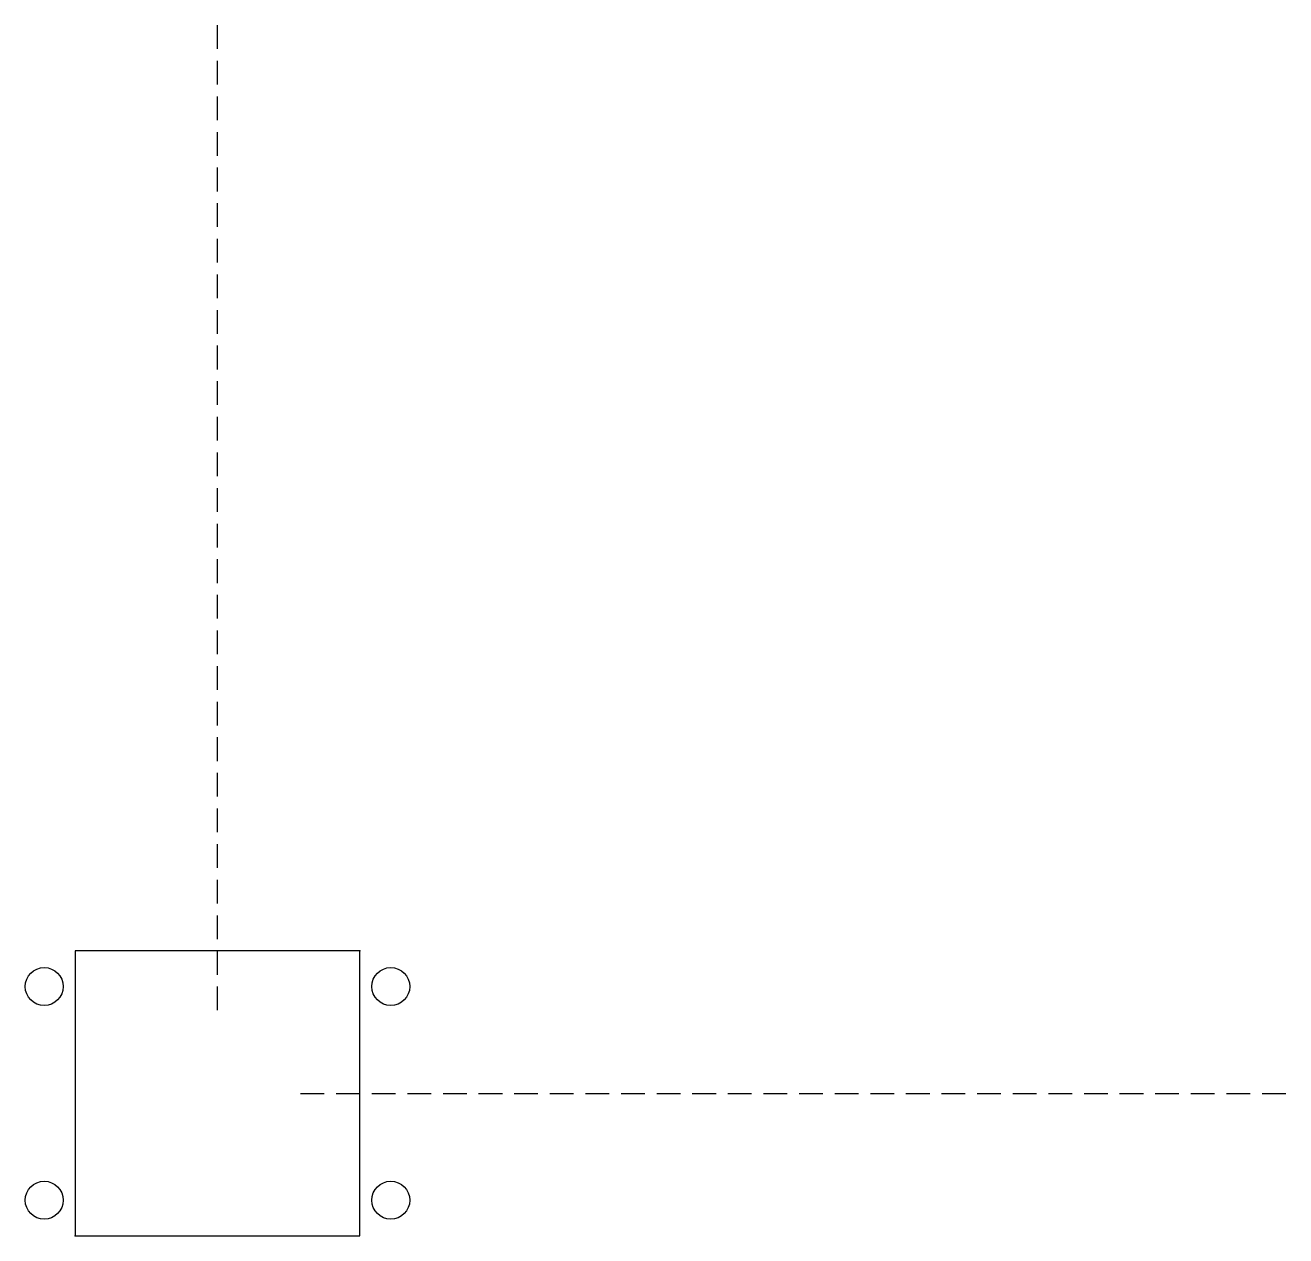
# Model space of a CAD drawing. Header units: millimetres. Extents: x -4 to 22.5, y -3 to 22.5.
import ezdxf

# ---------------------------------------------------------------- set-up
doc = ezdxf.new("R2010")
doc.units = ezdxf.units.MM
doc.linetypes.add('DASHED', pattern=[0.75, 0.5, -0.25])
doc.layers.get('0').update_dxf_attribs({"linetype": 'CONTINUOUS'})

msp = doc.modelspace()

# ---------------------------------------------------------------- linework, layer by layer
at = {"linetype": 'DASHED'}
for p, q in [((0, 1.75), (0, 22.5)), ((1.75, 0), (22.5, 0))]:
    msp.add_line(p, q, dxfattribs=at)
msp.add_lwpolyline([(3, 3), (-3, 3), (-3, -3), (3, -3)], close=True)
for centre in [(-3.65, 2.25), (3.65, 2.25), (-3.65, -2.25), (3.65, -2.25)]:
    msp.add_circle(centre, 0.4)
for p in [(3, 3), (-3, -3)]:
    msp.add_point(p)

doc.saveas('drawing.dxf')
